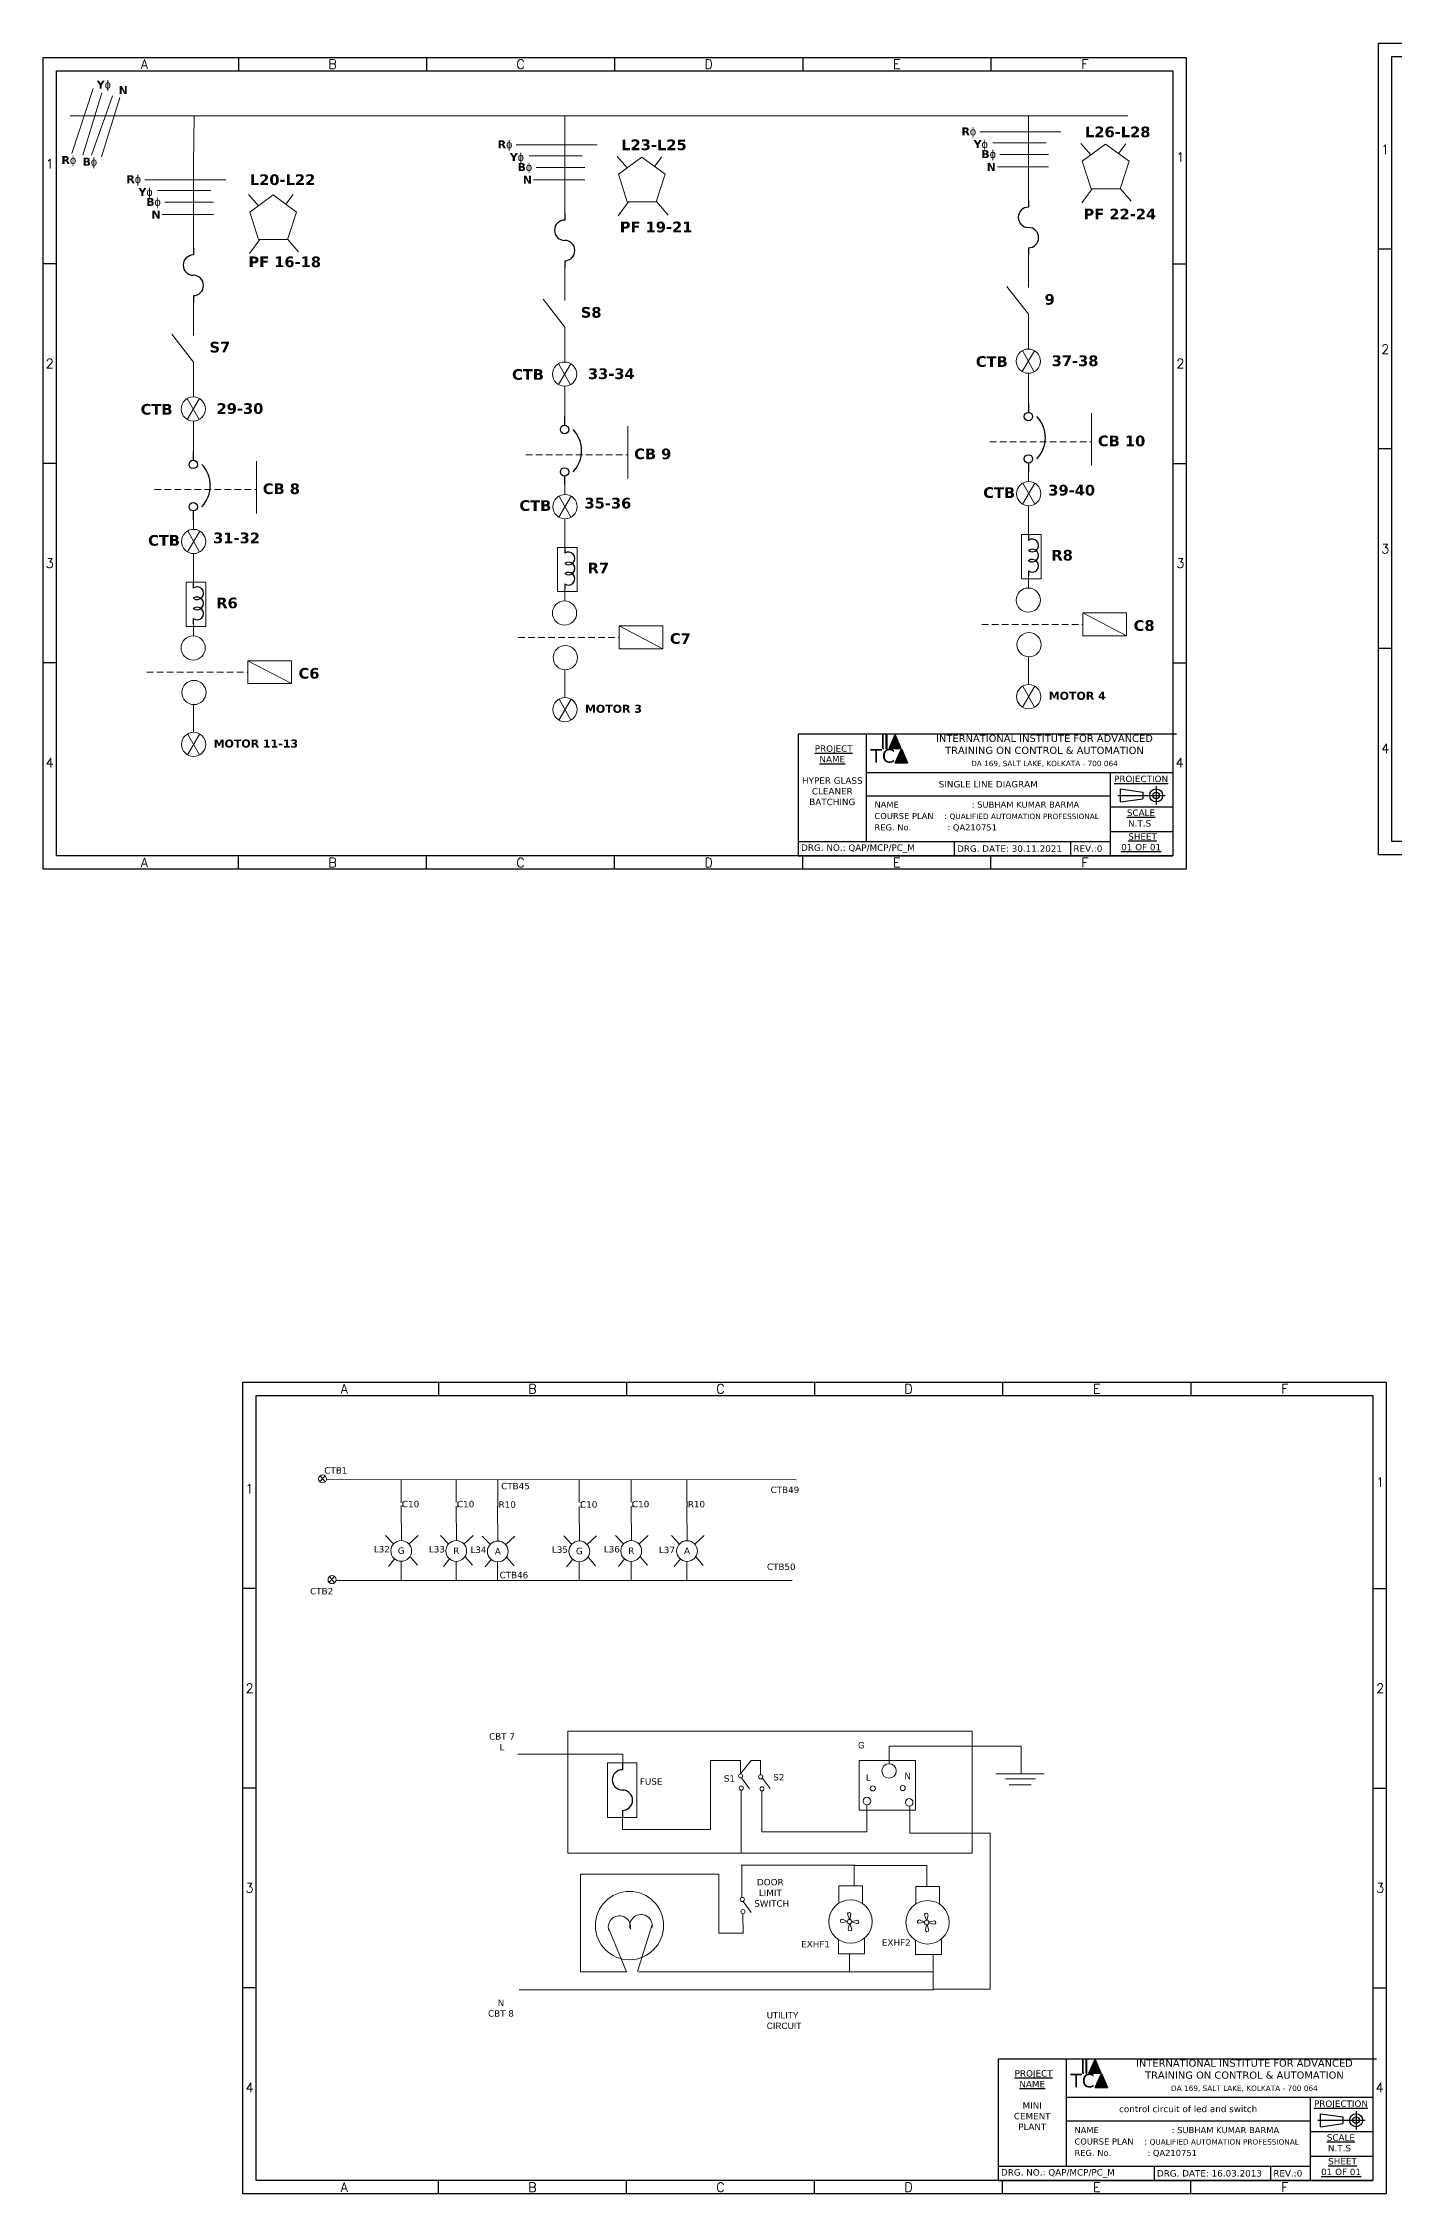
# Model space of a CAD drawing. Header units: millimetres. Extents: x 0 to 63260, y -9015 to 3579.
# Drawn here: x 11332 to 16402, y -9015 to -952 of the extents above; entities that cross this region are included whole.
import ezdxf
from ezdxf.enums import TextEntityAlignment as Align

# ---------------------------------------------------------------- set-up
doc = ezdxf.new("R2010")
doc.units = ezdxf.units.MM
doc.header["$LTSCALE"] = 10
doc.linetypes.add('DASHED', pattern=[0.75, 0.5, -0.25])
doc.styles.add('style2', font='verdana.ttf')

# ---------------------------------------------------------------- blocks, each defined once
blk = doc.blocks.new('Fuse')
at = {"color": 7}
for p, q in [((0, 0), (0.05, 0)), ((0.35, 0), (0.4, 0))]:
    blk.add_line(p, q, dxfattribs=at)
for centre, start, end in [((0.125, 0), 180, 0), ((0.275, 0), 0, 180)]:
    blk.add_arc(centre, 0.075, start, end, dxfattribs=at)
blk = doc.blocks.new('Circuit Breaker')
at = {"color": 7}
for p, q in [((0, 0), (0.049999, 0)), ((0.349999, 0), (0.399999, 0))]:
    blk.add_line(p, q, dxfattribs=at)
for centre in [(0.074999, 0), (0.324999, 0)]:
    blk.add_circle(centre, 0.025, dxfattribs=at)
blk.add_arc((0.199999, -0.081249), 0.18125, 46.39717, 133.6028, dxfattribs=at)
blk = doc.blocks.new('Inductor')
at = {"color": 7}
for p, q in [((0, 0), (0.05, 0)), ((0.35, 0), (0.4, 0))]:
    blk.add_line(p, q, dxfattribs=at)
for centre in [(0.1, 0.0375), (0.2, 0.0375), (0.3, 0.0375)]:
    blk.add_arc(centre, 0.0625, 323.1301, 216.8699, dxfattribs=at)

msp = doc.modelspace()

# ---------------------------------------------------------------- hatches: boundary and pattern name
h = msp.add_hatch(color=140)
h.paths.add_polyline_path([(14485.2, -3544.4), (14482.2, -3544.4), (14482.2, -3596.7), (14485.2, -3596.7)])
h.paths.add_polyline_path([(14497.5, -3544.4), (14494.5, -3544.4), (14494.5, -3596.7), (14497.5, -3596.7)])
for color, points in [(2, [(14528.1, -3544.4), (14505.1, -3596.7), (14551.1, -3596.7)]), (1, [(14551.5, -3597.7), (14528.5, -3650), (14574.5, -3650)]), (2, [(15277.8, -8510.2), (15254.8, -8562.6), (15300.8, -8562.6)]), (1, [(15301.2, -8563.5), (15278.2, -8615.9), (15324.2, -8615.9)])]:
    msp.add_hatch(color=color).paths.add_polyline_path(points)
h = msp.add_hatch(color=140)
h.paths.add_polyline_path([(15234.9, -8510.2), (15231.9, -8510.2), (15231.9, -8562.6), (15234.9, -8562.6)])
h.paths.add_polyline_path([(15247.2, -8510.2), (15244.2, -8510.2), (15244.2, -8562.6), (15247.2, -8562.6)])

# ---------------------------------------------------------------- linework, layer by layer
at = {"color": 6}
for p, q in [((12065.2, -1006.1), (12065.2, -1056.1)), ((12770.6, -1006.1), (12770.6, -1056.1)), ((13475.9, -1006.1), (13475.9, -1056.1)), ((14181.3, -1006.1), (14181.3, -1056.1)), ((14886.6, -1006.1), (14886.6, -1056.1)), ((16390.9, -1725.2), (16340.9, -1725.2)), ((11382.4, -1779.3), (11332.4, -1779.3)), ((15569.5, -1779.3), (15619.2, -1779.3)), ((16390.9, -2473.5), (16340.9, -2473.5)), ((11382.4, -2527.6), (11332.4, -2527.6)), ((15569.5, -2527.6), (15619.5, -2527.6)), ((16390.9, -3221.7), (16340.9, -3221.7)), ((11382.4, -3275.8), (11332.4, -3275.8)), ((15569.5, -3275.8), (15619.5, -3275.8)), ((12065.2, -4049.1), (12065.2, -3999.1)), ((12770.6, -4049.1), (12770.6, -3999.1)), ((13475.9, -4049.1), (13475.9, -3999.1)), ((14181.3, -4049.1), (14181.3, -3999.1)), ((14886.6, -4049.1), (14886.6, -3999.1)), ((12814.9, -5971.9), (12814.9, -6021.9)), ((13520.3, -5971.9), (13520.3, -6021.9)), ((14225.6, -5971.9), (14225.6, -6021.9)), ((14931, -5971.9), (14931, -6021.9)), ((15636.3, -5971.9), (15636.3, -6021.9)), ((12132.1, -6745.2), (12082.1, -6745.2)), ((16319.2, -6745.2), (16368.9, -6745.2)), ((12132.1, -7493.4), (12082.1, -7493.4)), ((16319.2, -7493.4), (16369.2, -7493.4)), ((12132.1, -8241.7), (12082.1, -8241.7)), ((16319.2, -8241.7), (16369.2, -8241.7)), ((12814.9, -9014.9), (12814.9, -8964.9)), ((13520.3, -9014.9), (13520.3, -8964.9)), ((14225.6, -9014.9), (14225.6, -8964.9)), ((14931, -9014.9), (14931, -8964.9)), ((15636.3, -9014.9), (15636.3, -8964.9))]:
    msp.add_line(p, q, dxfattribs=at)
at = {"lineweight": 9, "ltscale": 5}
for p, q in [((11521.1, -1122.7), (11440.1, -1366.5)), ((11553.2, -1138.3), (11482.3, -1372.1)), ((11593.2, -1150.4), (11514.4, -1372.1)), ((11620.9, -1156), (11552.1, -1378.7)), ((11593.2, -1150.4), (11593.2, -1150.4)), ((11526.3, -1225.2), (11434.1, -1225.2)), ((11526.3, -1225.2), (15400.1, -1225.2)), ((11899, -1225.2), (11896.2, -1404.3)), ((12927.3, -1225.2), (12927.3, -1225.2)), ((13115.3, -1225.2), (13115.3, -1225.2)), ((13288.7, -1590.4), (13288.7, -1225.2)), ((14846, -1285.5), (15149.5, -1285.5)), ((15027.9, -1225.2), (15027.9, -1567.3)), ((11440.1, -1366.5), (11443.5, -1356.2)), ((13106.8, -1334.1), (13410.4, -1334.1)), ((14894, -1325.8), (15093.8, -1325.8)), ((14920.9, -1370), (15103.4, -1370)), ((15224.4, -1329.1), (15261.6, -1371.7)), ((15392.6, -1329.8), (15365.2, -1366.5)), ((11482.3, -1372.1), (11482.3, -1372.1)), ((11552.1, -1378.7), (11552.1, -1378.7)), ((11896.2, -1404.3), (11896.2, -1746.4)), ((13154.9, -1374.4), (13354.7, -1374.4)), ((13181.7, -1418.5), (13364.3, -1418.5)), ((13485.2, -1377.6), (13522.5, -1420.3)), ((13653.4, -1378.3), (13626.1, -1415.1)), ((14911.3, -1416), (15103.4, -1416)), ((11714.3, -1464.6), (12017.8, -1464.6)), ((11762.3, -1504.9), (11962.1, -1504.9)), ((12102.7, -1519.2), (12139.9, -1561.9)), ((12270.9, -1519.9), (12243.5, -1556.6)), ((13172.1, -1464.6), (13364.3, -1464.6)), ((15266.7, -1498.8), (15228.1, -1550.7)), ((15371.7, -1497.9), (15412.4, -1544.5)), ((11779.6, -1595.1), (11971.7, -1595.1)), ((11789.2, -1549.1), (11971.7, -1549.1)), ((13527.6, -1547.4), (13489, -1599.3)), ((13632.5, -1546.4), (13676.8, -1597.1)), ((13676.8, -1597.1), (13676.8, -1597.1)), ((12145.1, -1689), (12106.4, -1740.8)), ((12250, -1688), (12290.7, -1734.6)), ((13288.7, -1692), (13288.7, -1692)), ((15027.9, -1643.5), (15027.9, -1643.5)), ((15027.9, -1745.1), (15027.9, -1868.7)), ((11896.2, -1822.6), (11896.2, -1822.6)), ((13288.7, -1793.6), (13288.7, -1917.2)), ((11896.2, -1924.2), (11896.2, -2047.8)), ((13288.7, -2017.4), (13207.7, -1912.7)), ((13288.7, -1917.2), (13288.7, -1917.2)), ((15027.9, -1968.9), (14946.9, -1864.2)), ((15027.9, -1868.7), (15027.9, -1868.7)), ((15027.9, -1968.9), (15027.9, -2099.2)), ((11896.2, -2147.9), (11815.1, -2043.3)), ((11896.2, -2047.8), (11896.2, -2047.8)), ((13288.7, -2017.4), (13288.7, -2147.8)), ((11896.2, -2147.9), (11896.2, -2278.3)), ((13311.2, -2154), (13265.5, -2232.3)), ((13266.1, -2153.6), (13310.6, -2232.7)), ((15050.4, -2105.4), (15004.7, -2183.8)), ((15005.3, -2105.1), (15049.8, -2184.1)), ((15027.9, -2144), (15027.9, -2145.3)), ((13288.7, -2192.5), (13288.7, -2193.8)), ((13288.7, -2238.5), (13288.7, -2385)), ((15027.9, -2189.9), (15027.9, -2336.5)), ((11918.7, -2284.5), (11872.9, -2362.9)), ((11873.5, -2284.2), (11918.1, -2363.2)), ((11896.2, -2323.1), (11896.2, -2324.4)), ((11896.2, -2369), (11896.2, -2515.6)), ((13525.7, -2388.6), (13525.7, -2584.5)), ((15264.8, -2340.1), (15264.8, -2536)), ((12133.1, -2519.2), (12133.1, -2715.1)), ((13288.7, -2575.5), (13288.7, -2644.6)), ((15027.9, -2527), (15027.9, -2596.1)), ((13312.7, -2650.8), (13266.9, -2729.1)), ((13267.5, -2650.5), (13312.1, -2729.5)), ((15051.8, -2602.3), (15006.1, -2680.6)), ((15006.7, -2601.9), (15051.2, -2680.9)), ((15027.9, -2639.5), (15027.9, -2643.2)), ((11896.2, -2706.1), (11896.2, -2775.2)), ((13288.7, -2688.1), (13288.7, -2691.8)), ((13288.7, -2735.3), (13288.7, -2864.7)), ((15027.9, -2686.8), (15027.9, -2816.2)), ((11920.1, -2781.4), (11874.4, -2859.7)), ((11875, -2781), (11919.5, -2860)), ((11896.2, -2818.6), (11896.2, -2822.3)), ((11896.2, -2865.9), (11896.2, -2995.3)), ((15027.9, -2854.3), (15027.9, -2854.4)), ((15027.9, -2892.4), (15027.9, -2892.5)), ((13288.7, -2902.8), (13288.7, -2903)), ((13288.7, -2940.9), (13288.7, -2941.1)), ((13288.7, -2979.2), (13288.7, -3043.5)), ((15027.9, -2930.6), (15027.9, -2995)), ((11896.2, -3033.4), (11896.2, -3033.5)), ((11896.2, -3071.5), (11896.2, -3071.6)), ((11896.2, -3109.7), (11896.2, -3174.1)), ((13492.7, -3136.9), (13657, -3222.8)), ((15231.9, -3088.3), (15396.1, -3174.3)), ((12100.1, -3267.4), (12264.4, -3353.4)), ((13288.7, -3301.3), (13288.7, -3305.9)), ((15027.9, -3252.8), (15027.9, -3257.3)), ((15027.9, -3257.3), (15027.9, -3356.7)), ((13288.7, -3305.9), (13288.7, -3405.3)), ((15051.6, -3362.9), (15005.9, -3441.2)), ((15006.5, -3362.6), (15051, -3441.6)), ((11896.2, -3431.9), (11896.2, -3436.4)), ((11896.2, -3436.4), (11896.2, -3535.8)), ((13312.5, -3411.5), (13266.7, -3489.8)), ((13267.4, -3411.1), (13311.9, -3490.1)), ((11919.9, -3542), (11874.2, -3620.3)), ((11874.8, -3541.7), (11919.3, -3620.7)), ((12284.7, -8593.2), (12284.7, -8593.2))]:
    msp.add_line(p, q, dxfattribs=at)
at = {"linetype": 'DASHED', "lineweight": 9, "ltscale": 5}
for p, q in [((13143.6, -2495.5), (13523.7, -2495.5)), ((14882.8, -2446.9), (15262.9, -2446.9)), ((11751, -2626), (12131.2, -2626)), ((14852.9, -3131.6), (15231.9, -3131.6)), ((13113.8, -3180.2), (13492.7, -3180.2)), ((11721.2, -3310.7), (12100.1, -3310.7))]:
    msp.add_line(p, q, dxfattribs=at)
at = {"color": 84}
for p, q in [((14164.8, -3542.1), (14164.8, -3999.1)), ((14164.8, -3542.1), (15582.8, -3542.1)), ((14419.6, -3542.1), (14419.6, -3944.9)), ((15569.5, -3518.2), (15569.5, -3999.1)), ((14419.6, -3686.6), (15569.5, -3686.6)), ((15334.5, -3686.6), (15334.5, -3999.1)), ((14419.6, -3774.4), (15334.5, -3774.4)), ((15334.5, -3815.1), (15569.5, -3815.1)), ((14164.8, -3944.9), (15334.5, -3944.9)), ((14749.6, -3944.9), (14749.6, -3999.1)), ((15185.9, -3944.9), (15185.9, -3999.1)), ((15334.5, -3907.1), (15569.5, -3907.1)), ((14164.8, -3999.1), (15569.5, -3999.1)), ((14914.5, -8508), (14914.5, -8964.9)), ((14914.5, -8508), (16332.5, -8508)), ((15169.3, -8508), (15169.3, -8910.7)), ((16319.2, -8484.1), (16319.2, -8964.9)), ((15169.3, -8652.5), (16319.2, -8652.5)), ((16084.2, -8652.5), (16084.2, -8964.9)), ((15169.3, -8740.3), (16084.2, -8740.3)), ((16084.2, -8780.9), (16319.2, -8780.9)), ((14914.5, -8910.7), (16084.2, -8910.7)), ((15499.3, -8910.7), (15499.3, -8964.9)), ((15935.6, -8910.7), (15935.6, -8964.9)), ((16084.2, -8872.9), (16319.2, -8872.9)), ((14914.5, -8964.9), (16319.2, -8964.9))]:
    msp.add_line(p, q, dxfattribs=at)
at = {"color": 140}
for p, q in [((14485.2, -3544.4), (14482.2, -3544.4)), ((14482.2, -3596.7), (14482.2, -3544.4)), ((14497.5, -3544.4), (14494.5, -3544.4)), ((14494.5, -3596.7), (14494.5, -3544.4)), ((14497.5, -3596.7), (14497.5, -3544.4)), ((15234.9, -8510.2), (15231.9, -8510.2)), ((15231.9, -8562.6), (15231.9, -8510.2)), ((15247.2, -8510.2), (15244.2, -8510.2)), ((15244.2, -8562.6), (15244.2, -8510.2)), ((15247.2, -8562.6), (15247.2, -8510.2))]:
    msp.add_line(p, q, dxfattribs=at)
at = {"color": 2}
for p, q in [((14505.1, -3596.7), (14528.1, -3544.4)), ((14551.1, -3596.7), (14528.1, -3544.4)), ((14505.1, -3596.7), (14551.1, -3596.7)), ((15254.8, -8562.6), (15277.8, -8510.2)), ((15300.8, -8562.6), (15277.8, -8510.2)), ((15254.8, -8562.6), (15300.8, -8562.6))]:
    msp.add_line(p, q, dxfattribs=at)
at = {"color": 4}
for p, q in [((14482.2, -3596.7), (14485.2, -3596.7)), ((14494.5, -3596.7), (14497.5, -3596.7)), ((15231.9, -8562.6), (15234.9, -8562.6)), ((15244.2, -8562.6), (15247.2, -8562.6))]:
    msp.add_line(p, q, dxfattribs=at)
at = {"color": 1}
for p, q in [((14528.5, -3650), (14551.5, -3597.7)), ((14551.5, -3597.7), (14574.5, -3650)), ((14528.5, -3650), (14574.5, -3650)), ((15278.2, -8615.9), (15301.2, -8563.5)), ((15278.2, -8615.9), (15324.2, -8615.9)), ((15301.2, -8563.5), (15324.2, -8615.9))]:
    msp.add_line(p, q, dxfattribs=at)
at = {"color": 160}
for p, q in [((15363, -3772.6), (15541, -3772.6)), ((15373, -3748.3), (15457.3, -3760.1)), ((15373, -3796.9), (15457.3, -3785.1)), ((15506.7, -3738.3), (15506.7, -3806.9)), ((16256.4, -8704.1), (16256.4, -8772.7)), ((16112.7, -8738.4), (16290.7, -8738.4)), ((16122.7, -8714.1), (16207, -8725.9)), ((16122.7, -8762.7), (16207, -8750.9))]:
    msp.add_line(p, q, dxfattribs=at)
at = {"color": 40, "lineweight": 18, "ltscale": 5, "true_color": 0xf8d731}
for p, q in [((12369.3, -6345.3), (12390, -6323.4)), ((12371.6, -6322.6), (12390.5, -6346)), ((12396, -6337.2), (14157.3, -6337.8)), ((12675.1, -6336.4), (12675.1, -6421.5)), ((12881.5, -6336.5), (12881.5, -6421.6)), ((13037.4, -6338.4), (13037.4, -6423.4)), ((13343, -6337.8), (13343, -6422.9)), ((13537.6, -6336.5), (13537.6, -6421.6)), ((13746.8, -6336.7), (13746.8, -6421.8)), ((12675, -6436.4), (12676.4, -6565.6)), ((12682.1, -6420.8), (12682.1, -6439.7)), ((12881.4, -6436.5), (12882.7, -6565.7)), ((12888.5, -6420.9), (12888.5, -6439.8)), ((13037.3, -6438.4), (13038.6, -6567.6)), ((13037.9, -6421.9), (13037.9, -6440.9)), ((13342.9, -6437.9), (13344.2, -6567.1)), ((13349.9, -6422.2), (13349.9, -6441.2)), ((13537.5, -6436.5), (13538.9, -6565.7)), ((13544.6, -6420.9), (13544.6, -6439.8)), ((13746.8, -6436.8), (13748.1, -6566)), ((13747.4, -6420.3), (13747.4, -6439.3)), ((12646.8, -6577.7), (12617.3, -6546.8)), ((12704.6, -6579), (12739.5, -6546.8)), ((12853.2, -6577.8), (12823.6, -6546.9)), ((12911, -6579.1), (12945.9, -6546.9)), ((13009.1, -6579.7), (12979.5, -6548.8)), ((13066.8, -6581), (13101.8, -6548.8)), ((13314.7, -6579.1), (13285.1, -6548.3)), ((13372.4, -6580.5), (13407.4, -6548.3)), ((13509.3, -6577.8), (13479.8, -6546.9)), ((13567.1, -6579.1), (13602, -6546.9)), ((13718.5, -6578), (13689, -6547.2)), ((13776.3, -6579.4), (13811.2, -6547.2)), ((12652.2, -6632.7), (12628, -6662.2)), ((12675, -6643.4), (12675, -6712.2)), ((12710, -6627.3), (12736.8, -6658.2)), ((12858.6, -6632.8), (12834.4, -6662.3)), ((12881.4, -6643.5), (12881.4, -6712.3)), ((12916.3, -6627.4), (12943.2, -6658.3)), ((13014.4, -6634.7), (12990.2, -6664.2)), ((13037.3, -6645.4), (13037.3, -6714.2)), ((13072.2, -6629.3), (13099.1, -6660.2)), ((13320, -6634.2), (13295.9, -6663.7)), ((13342.9, -6644.9), (13342.9, -6713.7)), ((13377.8, -6628.8), (13404.7, -6659.7)), ((13514.7, -6632.8), (13490.5, -6662.3)), ((13537.5, -6643.5), (13537.5, -6712.3)), ((13572.5, -6627.4), (13599.3, -6658.3)), ((13723.9, -6633.1), (13699.7, -6662.6)), ((13746.7, -6643.8), (13746.8, -6712.6)), ((13781.7, -6627.7), (13808.5, -6658.6)), ((12404.8, -6722.9), (12425.4, -6700.9)), ((12407.1, -6700.2), (12425.9, -6723.6)), ((12432.4, -6715), (14141.3, -6714.8)), ((14505.1, -7402.1), (14505.1, -7336.4)), ((14505.1, -7336.4), (15000.8, -7336.4)), ((15000.8, -7336.4), (15000.8, -7440.6)), ((13506.2, -7366), (13112.9, -7366)), ((13506.2, -7397.6), (13506.2, -7366)), ((13835.3, -7648.5), (13835.3, -7390.5)), ((13835.3, -7390.5), (13948.6, -7390.5)), ((13948.6, -7390.5), (13948.6, -7440.5)), ((13948.6, -7440.5), (13988, -7390.5)), ((13988, -7390.5), (14022.9, -7390.5)), ((14022.9, -7390.5), (14022.9, -7443.5)), ((13951.7, -7455.5), (13982.2, -7496.6)), ((14029, -7455.5), (14059.6, -7495.6)), ((15000.8, -7440.6), (14905.2, -7440.6)), ((14905.2, -7440.6), (15086.6, -7440.6)), ((14942.3, -7459.1), (15054.4, -7459.1)), ((14955, -7481.5), (15037.8, -7481.5)), ((13950.7, -7501.3), (13950.7, -7737)), ((14028.1, -7504.2), (14028.1, -7656.8)), ((14422.3, -7556.2), (14422.3, -7657.3)), ((14583.2, -7561.7), (14583.2, -7662.8)), ((13505.2, -7599.5), (13505.2, -7648.5)), ((13505.2, -7648.5), (13835.3, -7648.5)), ((14422.3, -7657.3), (14028.1, -7656.8)), ((14583.2, -7662.8), (14883.7, -7662.8)), ((14883.7, -7662.8), (14883.7, -8247.8)), ((13348.5, -8182.7), (13348.5, -7816)), ((13348.5, -7816), (13867.1, -7816)), ((13867.1, -7816), (13867.1, -8037.4)), ((14377.9, -7782.7), (13949.9, -7782.7)), ((13953.5, -7782.4), (13953.5, -7902.9)), ((14646.4, -7783.2), (14373.8, -7783.2)), ((14373.8, -7783.2), (14373.8, -7859.6)), ((14373.8, -7859.6), (14373.8, -7783.2)), ((14646.4, -7862.9), (14646.4, -7783.2)), ((14316.5, -7925.3), (14316.5, -7859.7)), ((14316.5, -7859.7), (14404.9, -7859.7)), ((14404.9, -7859.7), (14404.9, -7926.6)), ((14605.9, -7928), (14605.9, -7862.4)), ((14605.9, -7862.4), (14694.3, -7862.4)), ((14694.3, -7862.4), (14694.3, -7929.3)), ((13957.7, -8037.4), (13957.1, -7964.5)), ((13957.4, -7918.7), (13987.9, -7959.7)), ((14362.2, -7966.5), (14357.8, -7986)), ((14651.6, -7969.3), (14647.1, -7988.7)), ((13452.4, -8018.7), (13520.9, -8182.7)), ((13616.5, -8004.5), (13562, -8181.5)), ((13867.1, -8037.4), (13957.7, -8037.4)), ((14315.2, -8061.7), (14315.2, -8114.3)), ((14330.5, -7984.8), (14348.5, -7993.3)), ((14352, -8022.2), (14356.7, -8002.8)), ((14384.2, -8001.2), (14365.2, -7995.3)), ((14412.7, -8114.3), (14412.7, -8057.8)), ((14619.8, -7987.6), (14637.9, -7996)), ((14641.3, -8024.9), (14646.1, -8005.6)), ((14673.6, -8004), (14654.5, -7998.1)), ((14702.1, -8117), (14702.1, -8060.5)), ((14315.2, -8114.3), (14412.7, -8114.3)), ((14357.2, -8114.6), (14357.2, -8182)), ((14604.6, -8064.4), (14604.6, -8117)), ((14604.6, -8117), (14702.1, -8117)), ((14671, -8247.8), (14671, -8114.7)), ((14671, -8114.7), (14671, -8249.5)), ((13520.9, -8182.7), (13348.5, -8182.7)), ((14357.2, -8182), (13566.1, -8182)), ((14357.2, -8182), (14670.2, -8182)), ((14671, -8249.5), (13118.5, -8249.5)), ((14883.7, -8247.8), (14671, -8247.8))]:
    msp.add_line(p, q, dxfattribs=at)
at = {"color": 240}
for points in [[(16340.9, -952), (20628, -952), (20628, -3995), (16340.9, -3995)], [(11332.4, -1006.1), (15619.5, -1006.1), (15619.5, -4049.1), (11332.4, -4049.1)], [(16390.9, -1002), (20578, -1002), (20578, -3945), (16390.9, -3945)], [(11382.4, -1056.1), (15569.5, -1056.1), (15569.5, -3999.1), (11382.4, -3999.1)], [(12082.1, -5971.9), (16369.2, -5971.9), (16369.2, -9014.9), (12082.1, -9014.9)], [(12132.1, -6021.9), (16319.2, -6021.9), (16319.2, -8964.9), (12132.1, -8964.9)]]:
    msp.add_lwpolyline(points, close=True, dxfattribs=at)
at = {"lineweight": 9, "ltscale": 5}
for points in [[(15317, -1331.5), (15229, -1395.4), (15262.6, -1498.8), (15371.4, -1498.8), (15405, -1395.4)], [(13577.9, -1380), (13489.9, -1444), (13523.5, -1547.4), (13632.2, -1547.4), (13665.8, -1444)], [(12195.3, -1521.6), (12107.4, -1585.5), (12141, -1689), (12249.7, -1689), (12283.3, -1585.5)], [(15001.2, -2794.1), (15075.3, -2794.1), (15075.3, -2959.9), (15001.2, -2959.9)], [(13262, -2842.7), (13336.1, -2842.7), (13336.1, -3008.4), (13262, -3008.4)], [(11869.4, -2973.2), (11943.5, -2973.2), (11943.5, -3139), (11869.4, -3139)], [(13492.7, -3136.9), (13657, -3136.9), (13657, -3222.8), (13492.7, -3222.8)], [(15231.9, -3088.3), (15396.1, -3088.3), (15396.1, -3174.3), (15231.9, -3174.3)], [(12100.1, -3267.4), (12264.4, -3267.4), (12264.4, -3353.4), (12100.1, -3353.4)]]:
    msp.add_lwpolyline(points, close=True, dxfattribs=at)
at = {"color": 160}
for points in [[(15373, -3796.9), (15373, -3748.3)], [(15457.3, -3760.1), (15457.3, -3785.1)], [(16122.7, -8762.7), (16122.7, -8714.1)], [(16207, -8725.9), (16207, -8750.9)]]:
    msp.add_lwpolyline(points, dxfattribs=at)
at = {"color": 40, "lineweight": 18, "ltscale": 5, "true_color": 0xf8d731}
for points in [[(13300.6, -7279.6), (14817.2, -7279.6), (14817.2, -7736.8), (13300.6, -7736.8)], [(13449, -7399.1), (13559, -7399.1), (13559, -7603.9), (13449, -7603.9)], [(14393.2, -7389.5), (14603.9, -7389.5), (14603.9, -7575.6), (14393.2, -7575.6)]]:
    msp.add_lwpolyline(points, close=True, dxfattribs=at)
for points in [[(14356.3, -7986.1), (14349.1, -7965.3), (14356.3, -7985.9)], [(14645.7, -7988.8), (14638.4, -7968), (14645.7, -7988.7)], [(14348.3, -7994.7), (14326.4, -7997.4), (14348.2, -7994.7)], [(14358.2, -8002.8), (14365.1, -8023.7), (14358.2, -8002.9)], [(14365.2, -7993.9), (14386.5, -7988.3), (14365.3, -7993.9)], [(14637.6, -7997.4), (14615.8, -8000.1), (14637.5, -7997.4)], [(14647.5, -8005.5), (14654.4, -8026.4), (14647.5, -8005.6)], [(14654.6, -7996.6), (14675.9, -7991), (14654.7, -7996.6)]]:
    msp.add_lwpolyline(points, dxfattribs=at)
at = {"lineweight": 9, "ltscale": 5}
for centre in [(13288.4, -2193.1), (15027.5, -2144.6), (11895.8, -2323.7), (13289.8, -2690), (15029, -2641.4), (11897.2, -2820.5), (13288.1, -3088.9), (15027.2, -3040.3), (11895.5, -3219.4), (13291, -3256), (15030.1, -3207.5), (11898.4, -3386.6), (15028.8, -3402.1), (13289.6, -3450.6), (11897, -3581.2)]:
    msp.add_circle(centre, 45.4, dxfattribs=at)
at = {"color": 160}
for centre, radius in [((15506.7, -3772.6), 24.3), ((15506.7, -3772.6), 12.5), ((16256.4, -8738.4), 24.3), ((16256.4, -8738.4), 12.5)]:
    msp.add_circle(centre, radius, dxfattribs=at)
at = {"color": 40, "lineweight": 18, "ltscale": 5, "true_color": 0xf8d731}
for centre, radius in [((12380.8, -6334.6), 15), ((12675, -6436), 0.443), ((12675.1, -6421.9), 0.443), ((13037.3, -6424), 0.443), ((13037.3, -6438), 0.443), ((13746.8, -6422.3), 0.443), ((13746.8, -6436.3), 0.443), ((12675.7, -6604.5), 38.9), ((12882.1, -6604.6), 38.9), ((13037.9, -6606.5), 38.9), ((13343.5, -6606), 38.9), ((13538.2, -6604.6), 38.9), ((13747.4, -6604.9), 38.9), ((12416.2, -6712.1), 15), ((14505.1, -7429.3), 27.1), ((13948.9, -7447.8), 7.78), ((13951.3, -7493.6), 7.78), ((14023.6, -7451), 7.78), ((14028.6, -7496.3), 7.78), ((14444.2, -7494.6), 9.46), ((14556.5, -7493.5), 9.46), ((14422.3, -7542), 14.2), ((14580.6, -7547.1), 14.2), ((13531.8, -8008.9), 128), ((13954.7, -7910.9), 7.78), ((13957.1, -7956.7), 7.78), ((14360.4, -7993.8), 81.4), ((14649.7, -7996.5), 81.4), ((14357, -7994.4), 8.45), ((14646.3, -7997.2), 8.45)]:
    msp.add_circle(centre, radius, dxfattribs=at)
for centre, radius, start, end in [((13493.9, -8014.1), 41.9, 349.28845, 197.51826), ((13574.9, -8009.1), 41.9, 349.28845, 197.51826), ((14355.6, -7966.4), 6.61, 358.59068, 169.45278), ((14644.9, -7969.1), 6.61, 358.59068, 169.45278), ((14328.9, -7991.2), 6.61, 76.32392, 247.18602), ((14358.6, -8022.5), 6.61, 177.63162, 348.49372), ((14384.9, -7994.7), 6.61, 264.22724, 75.08934), ((14618.2, -7994), 6.61, 76.32392, 247.18602), ((14647.9, -8025.2), 6.61, 177.63162, 348.49372), ((14674.2, -7997.4), 6.61, 264.22724, 75.08934)]:
    msp.add_arc(centre, radius, start, end, dxfattribs=at)

# ---------------------------------------------------------------- block references
at = {"lineweight": 9, "ltscale": 5, "rotation": 270}
for name, p, xscale, yscale, zscale in [('Fuse', (13288.7, -1590.4), 508, 508, 508), ('Fuse', (15027.9, -1541.9), 508, 508, 508), ('Fuse', (11896.2, -1721), 508, 508, 508), ('Circuit Breaker', (15027.7, -2304.7), 635, 635, 635), ('Circuit Breaker', (13288.5, -2353.3), 635, 635, 635), ('Circuit Breaker', (11896, -2483.8), 635, 635, 635), ('Inductor', (15027.8, -2797.2), 381, 381, 381), ('Inductor', (13288.7, -2845.7), 381, 381, 381), ('Inductor', (11896.1, -2976.3), 381, 381, 381), ('Fuse', (13505.2, -7399.2), 508, 508, 508)]:
    msp.add_blockref(name, p, dxfattribs=dict(at, xscale=xscale, yscale=yscale, zscale=zscale))

# ---------------------------------------------------------------- texts
at = {"color": 140, "style": 'style2'}
for p in [(14481.2, -3649.5), (15230.9, -8615.3)]:
    msp.add_text('TC', height=50.87, dxfattribs=at).set_placement(p, align=Align.CENTER)
at = {"color": 2, "char_height": 35, "attachment_point": 5, "style": 'style2'}
for s, insert, width in [('{\\Fromans|c0;A}', (11712.6, -1031.1), 705.35), ('{\\Fromans|c0;B}', (12417.9, -1031.1), 705.35), ('{\\Fromans|c0;C}', (13123.3, -1031.1), 705.35), ('{\\Fromans|c0;D}', (13828.6, -1031.1), 705.35), ('{\\Fromans|c0;E}', (14534, -1031.1), 705.35), ('\\pxqc;{\\Fromans|c0;F}', (15239.3, -1031.1), 705.35), ('{\\Fromans|c0;1}', (15597.4, -1380.2), 50), ('{\\Fromans|c0;1}', (16365.9, -1351.1), 50), ('{\\Fromans|c0;1}', (11357.4, -1405.2), 50), ('{\\Fromans|c0;2}', (16365.9, -2099.4), 50), ('{\\Fromans|c0;2}', (11357.4, -2153.5), 50), ('{\\Fromans|c0;2}', (15597.4, -2153.5), 50), ('{\\Fromans|c0;3}', (11357.4, -2901.7), 50), ('{\\Fromans|c0;3}', (15597.4, -2901.7), 50), ('{\\Fromans|c0;3}', (16365.9, -2847.6), 50), ('{\\Fromans|c0;4}', (16365.9, -3595.9), 50), ('{\\Fromans|c0;4}', (11357.4, -3650), 50), ('{\\Fromans|c0;4}', (15594.5, -3650), 50), ('{\\Fromans|c0;A}', (11712.6, -4024.1), 705.35), ('{\\Fromans|c0;B}', (12417.9, -4024.1), 705.35), ('{\\Fromans|c0;C}', (13123.3, -4024.1), 705.35), ('{\\Fromans|c0;D}', (13828.6, -4024.1), 705.35), ('{\\Fromans|c0;E}', (14534, -4024.1), 705.35), ('\\pxqc;{\\Fromans|c0;F}', (15239.3, -4024.1), 705.35), ('{\\Fromans|c0;A}', (12462.3, -5996.9), 705.35), ('{\\Fromans|c0;B}', (13167.6, -5996.9), 705.35), ('{\\Fromans|c0;C}', (13873, -5996.9), 705.35), ('{\\Fromans|c0;D}', (14578.3, -5996.9), 705.35), ('{\\Fromans|c0;E}', (15283.7, -5996.9), 705.35), ('\\pxqc;{\\Fromans|c0;F}', (15989, -5996.9), 705.35), ('{\\Fromans|c0;1}', (12107.1, -6371.1), 50), ('{\\Fromans|c0;1}', (16347.1, -6346.1), 50), ('{\\Fromans|c0;2}', (12107.1, -7119.3), 50), ('{\\Fromans|c0;2}', (16347.1, -7119.3), 50), ('{\\Fromans|c0;3}', (12107.1, -7867.6), 50), ('{\\Fromans|c0;3}', (16347.1, -7867.6), 50), ('{\\Fromans|c0;4}', (12107.1, -8615.8), 50), ('{\\Fromans|c0;4}', (16344.2, -8615.8), 50), ('{\\Fromans|c0;A}', (12462.3, -8989.9), 705.35), ('{\\Fromans|c0;B}', (13167.6, -8989.9), 705.35), ('{\\Fromans|c0;C}', (13873, -8989.9), 705.35), ('{\\Fromans|c0;D}', (14578.3, -8989.9), 705.35), ('{\\Fromans|c0;E}', (15283.7, -8989.9), 705.35), ('\\pxqc;{\\Fromans|c0;F}', (15989, -8989.9), 705.35)]:
    msp.add_mtext(s, dxfattribs=dict(at, insert=insert, width=width))
at = {"lineweight": 9, "ltscale": 5, "attachment_point": 1}
for s, width, heights, insert, char_height in [('{\\fVerdana|b1|i0|c0|p34;Y\\fISOCPEUR|b1|i0|c0|p34;ɸ}', 64.532, [0], (11534, -1092.8), 30), ('{\\fVerdana|b1|i0|c0|p34;N}', 64.532, [0], (11616, -1113.5), 30), ('{\\fVerdana|b1|i0|c0|p34;R\\fISOCPEUR|b1|i0|c0|p34;ɸ}', 64.532, [0], (14776.6, -1268.3), 30), ('{\\fVerdana|b1|i0|c0|p34;L26-L28}', 334.848, [0], (15239.9, -1265.2), 40), ('{\\fVerdana|b1|i0|c0|p34;R\\fISOCPEUR|b1|i0|c0|p34;ɸ}', 64.532, [0], (13037.4, -1316.8), 30), ('{\\fVerdana|b1|i0|c0|p34;Y\\fISOCPEUR|b1|i0|c0|p34;ɸ}', 64.532, [0], (13083, -1364.7), 30), ('{\\fVerdana|b1|i0|c0|p34;L23-L25}', 334.848, [0], (13500.7, -1313.7), 40), ('{\\fVerdana|b1|i0|c0|p34;Y\\fISOCPEUR|b1|i0|c0|p34;ɸ}', 64.532, [0], (14822.2, -1316.1), 30), ('{\\fVerdana|b1|i0|c0|p34;B\\fISOCPEUR|b1|i0|c0|p34;ɸ}', 64.532, [0], (14851, -1353.3), 30), ('{\\fVerdana|b1|i0|c0|p34;R\\fISOCPEUR|b1|i0|c0|p34;ɸ}', 64.532, [0], (11401.7, -1375.7), 30), ('{\\fVerdana|b1|i0|c0|p34;B\\fISOCPEUR|b1|i0|c0|p34;ɸ}', 64.532, [0], (11480.5, -1382.1), 30), ('{\\fVerdana|b1|i0|c0|p34;R\\fISOCPEUR|b1|i0|c0|p34;ɸ}', 64.532, [0], (11644.9, -1447.4), 30), ('{\\fVerdana|b1|i0|c0|p34;L20-L22}', 334.848, [0], (12108.1, -1444.3), 40), ('{\\fVerdana|b1|i0|c0|p34;B\\fISOCPEUR|b1|i0|c0|p34;ɸ}', 64.532, [0], (13111.8, -1401.8), 30), ('{\\fVerdana|b1|i0|c0|p34;N}', 64.532, [0], (13131.8, -1449.7), 30), ('{\\fVerdana|b1|i0|c0|p34;N}', 64.532, [0], (14871, -1401.2), 30), ('{\\fVerdana|b1|i0|c0|p34;Y\\fISOCPEUR|b1|i0|c0|p34;ɸ}', 64.532, [0], (11690.4, -1495.2), 30), ('{\\fVerdana|b1|i0|c0|p34;B\\fISOCPEUR|b1|i0|c0|p34;ɸ}', 64.532, [0], (11719.3, -1532.4), 30), ('{\\fVerdana|b1|i0|c0|p34;N}', 64.532, [0], (11739.2, -1580.3), 30), ('{\\fVerdana|b1|i0|c0|p34;PF 22-24}', 334.848, [0], (15234.4, -1573.1), 40), ('{\\fVerdana|b1|i0|c0|p34;PF 19-21}', 334.848, [0], (13495.3, -1621.6), 40), ('{\\fVerdana|b1|i0|c0|p34;PF 16-18}', 334.848, [32.2], (12102.7, -1752.2), 40), ('{\\fVerdana|b1|i0|c0|p34;9}', 125.856, [0], (15088.3, -1892.9), 40), ('{\\fVerdana|b1|i0|c0|p34;S8}', 125.856, [4.04], (13349.1, -1941.5), 40), ('{\\fVerdana|b1|i0|c0|p34;S7}', 125.856, [0], (11956.6, -2072), 40), ('{\\fVerdana|b1|i0|c0|p34;CTB}', 22.558, [0], (13091.3, -2174.5), 40), ('{\\fVerdana|b1|i0|c0|p34;33-34}', 176.818, [0], (13375.7, -2171.7), 40), ('{\\fVerdana|b1|i0|c0|p34;CTB}', 22.558, [0], (14830.4, -2125.9), 40), ('{\\fVerdana|b1|i0|c0|p34;37-38}', 176.818, [0], (15114.9, -2123.1), 40), ('{\\fVerdana|b1|i0|c0|p34;CTB}', 22.558, [0], (11698.7, -2305), 40), ('{\\fVerdana|b1|i0|c0|p34;29-30}', 176.818, [0], (11983.2, -2302.2), 40), ('{\\fVerdana|b1|i0|c0|p34;CB 9}', 216.88, [153], (13549.2, -2472.1), 40), ('{\\fVerdana|b1|i0|c0|p34;CB 10}', 216.88, [0], (15288.4, -2423.6), 40), ('{\\fVerdana|b1|i0|c0|p34;CB 8}', 216.88, [0], (12156.6, -2602.7), 40), ('{\\fVerdana|b1|i0|c0|p34;35-36}', 176.818, [0], (13363, -2656.7), 40), ('{\\fVerdana|b1|i0|c0|p34;CTB}', 22.558, [0], (14858.2, -2617.2), 40), ('{\\fVerdana|b1|i0|c0|p34;39-40}', 176.818, [0], (15102.1, -2608.1), 40), ('{\\fVerdana|b1|i0|c0|p34;CTB}', 22.558, [0], (13119, -2665.7), 40), ('{\\fVerdana|b1|i0|c0|p34;CTB}', 22.558, [0], (11726.4, -2796.3), 40), ('{\\fVerdana|b1|i0|c0|p34;31-32}', 176.818, [0], (11970.4, -2787.2), 40), ('{\\fVerdana|b1|i0|c0|p34;R7}', 22.558, [0], (13374.7, -2900.3), 40), ('{\\fVerdana|b1|i0|c0|p34;R8}', 22.558, [0], (15113.8, -2851.8), 40), ('{\\fVerdana|b1|i0|c0|p34;R6}', 22.558, [0], (11982.1, -3030.9), 40), ('{\\fVerdana|b1|i0|c0|p34;C8}', 22.558, [0], (15422.4, -3115.6), 40), ('{\\fVerdana|b1|i0|c0|p34;C7}', 22.558, [0], (13683.2, -3164.2), 40), ('{\\fVerdana|b1|i0|c0|p34;C6}', 22.558, [0], (12290.7, -3294.7), 40), ('{\\fVerdana|b1|i0|c0|p34;MOTOR 4}', 508.496, [0], (15103.9, -3383.9), 30), ('{\\fVerdana|b1|i0|c0|p34;MOTOR 3}', 508.496, [0], (13364.8, -3432.5), 30), ('{\\fVerdana|b1|i0|c0|p34;MOTOR 11-13}', 508.496, [0], (11972.2, -3563), 30)]:
    msp.add_mtext_dynamic_manual_height_columns(s, width=width, gutter_width=12.5, heights=heights, dxfattribs=dict(at, insert=insert, char_height=char_height))
at = {"color": 140, "width": 963.119, "attachment_point": 2, "style": 'style2'}
for s, insert, char_height in [('INTERNATIONAL INSTITUTE FOR ADVANCED\\PTRAINING ON CONTROL & AUTOMATION', (15087.9, -3544.9), 27), ('DA 169, SALT LAKE, KOLKATA - 700 064', (15087.9, -3642.7), 20), ('INTERNATIONAL INSTITUTE FOR ADVANCED\\PTRAINING ON CONTROL & AUTOMATION', (15837.6, -8510.8), 27), ('DA 169, SALT LAKE, KOLKATA - 700 064', (15837.6, -8608.5), 20)]:
    msp.add_mtext(s, dxfattribs=dict(at, insert=insert, char_height=char_height))
at = {"color": 211, "char_height": 24, "style": 'style2'}
for s, insert, width, attachment_point in [('\\pxqc;\\P {\\LPROJECT\\PNAME} \\P\\PHYPER GLASS CLEANER BATCHING', (14164.8, -3677), 254.85, 4), ('\\pxqc;{\\LPROJECTION} ', (15450.1, -3713.7), 235, 5), ('\\pxqc;SINGLE LINE DIAGRAM', (14877.1, -3730.5), 914.86, 5), (' {\\LSCALE} \\PN.T.S\\P ', (15444.6, -3877.4), 235, 5), (' {\\LSHEET\\P01 OF 01\\P} ', (15450.5, -3966.4), 235, 5), (' DRG. NO.: QAP/MCP/PC_M', (14164.8, -3972), 579.277, 4), (' DRG. DATE: 30.11.2021', (14749.6, -3972), 457.43, 4), (' REV.:0 ', (15185.9, -3972), 457.43, 4), ('\\pxqc;CTB1', (12430.5, -6302.7), 914.86, 5), ('\\pxqc;CTB45', (13104.2, -6361.7), 914.86, 5), ('\\pxqc;CTB49', (14114.6, -6375.6), 914.86, 5), ('\\pxqc;C10', (12711, -6428.9), 914.86, 5), ('\\pxqc;C10', (12917.3, -6429), 914.86, 5), ('\\pxqc;R10', (13073.2, -6430.9), 914.86, 5), ('\\pxqc;C10', (13378.8, -6430.4), 914.86, 5), ('\\pxqc;C10', (13573.5, -6429), 914.86, 5), ('\\pxqc;R10', (13782.7, -6429.3), 914.86, 5), ('\\pxqc;L32', (12603.1, -6598.2), 914.86, 5), ('\\pxqc;G', (12675.7, -6603.6), 914.86, 5), ('\\pxqc;L33', (12809.5, -6598.3), 914.86, 5), ('\\pxqc;R', (12882, -6603.7), 914.86, 5), ('\\pxqc;L34', (12965.4, -6600.2), 914.86, 5), ('\\pxqc;A', (13037.9, -6605.6), 914.86, 5), ('\\pxqc;L35', (13271, -6599.7), 914.86, 5), ('\\pxqc;G', (13343.5, -6605), 914.86, 5), ('\\pxqc;L36', (13465.6, -6598.3), 914.86, 5), ('\\pxqc;R', (13538.2, -6603.7), 914.86, 5), ('\\pxqc;L37', (13672.1, -6601), 914.86, 5), ('\\pxqc;A', (13747.4, -6603.9), 914.86, 5), ('\\pxqc;CTB46', (13098.3, -6695), 914.86, 5), ('\\pxqc;CTB50', (14100.9, -6664), 914.86, 5), ('\\pxqc;CTB2', (12377.4, -6755.5), 914.86, 5), ('\\pxqc;CBT 7\\PL', (13053.7, -7319.6), 914.86, 5), ('\\pxqc;FUSE', (13612.8, -7468.9), 914.86, 5), ('\\pxqc;S1', (13906.4, -7457.6), 914.86, 5), ('\\pxqc;S2', (14091.7, -7452.9), 914.86, 5), ('\\pxqc;L', (14427.6, -7453.7), 914.86, 5), ('\\pxqc;N', (14574.7, -7448), 914.86, 5), ('\\pxqc;DOOR \\PLIMIT\\P SWITCH', (14059.8, -7886.1), 914.86, 5), ('\\pxqc;EXHF2', (14532.3, -8072.6), 914.86, 5), ('\\pxqc;EXHF1', (14229.6, -8078.2), 914.86, 5), ('\\pxqc;N\\PCBT 8', (13049.7, -8318.3), 914.86, 5), ('\\pxqc;\\P {\\LPROJECT\\PNAME} \\P\\PMINI\\PCEMENT\\PPLANT', (14914.5, -8642.9), 254.85, 4), ('\\pxqc;control circuit of led and switch', (15626.8, -8696.4), 914.86, 5), ('\\pxqc;{\\LPROJECTION} ', (16199.8, -8679.6), 235, 5), (' {\\LSCALE} \\PN.T.S\\P ', (16194.3, -8843.3), 235, 5), (' DRG. NO.: QAP/MCP/PC_M', (14914.5, -8937.8), 579.277, 4), (' DRG. DATE: 16.03.2013', (15499.3, -8937.8), 457.43, 4), (' REV.:0 ', (15935.6, -8937.8), 457.43, 4), (' {\\LSHEET\\P01 OF 01\\P} ', (16200.2, -8932.3), 235, 5)]:
    msp.add_mtext(s, dxfattribs=dict(at, insert=insert, width=width, attachment_point=attachment_point))
at = {"color": 211, "char_height": 22.8, "width": 1173.883, "attachment_point": 4, "line_spacing_factor": 1.125, "style": 'style2'}
for insert in [(14359.1, -3851.5), (15109.1, -8820.3)]:
    msp.add_mtext('^INAME^I^I^I: SUBHAM KUMAR BARMA\\P^ICOURSE PLAN    : {\\H0.87719x;QUALIFIED AUTOMATION PROFESSIONAL}              \\P^IREG. No.^I^I: QA210751', dxfattribs=dict(at, insert=insert))
at = {"color": 40, "lineweight": 18, "true_color": 0xf8d731, "char_height": 24, "width": 109.2, "attachment_point": 1}
for s, insert in [('G', (14388.9, -7320.9)), ('UTILITY CIRCUIT', (14046.5, -8332.7))]:
    msp.add_mtext(s, dxfattribs=dict(at, insert=insert))

doc.saveas('drawing.dxf')
